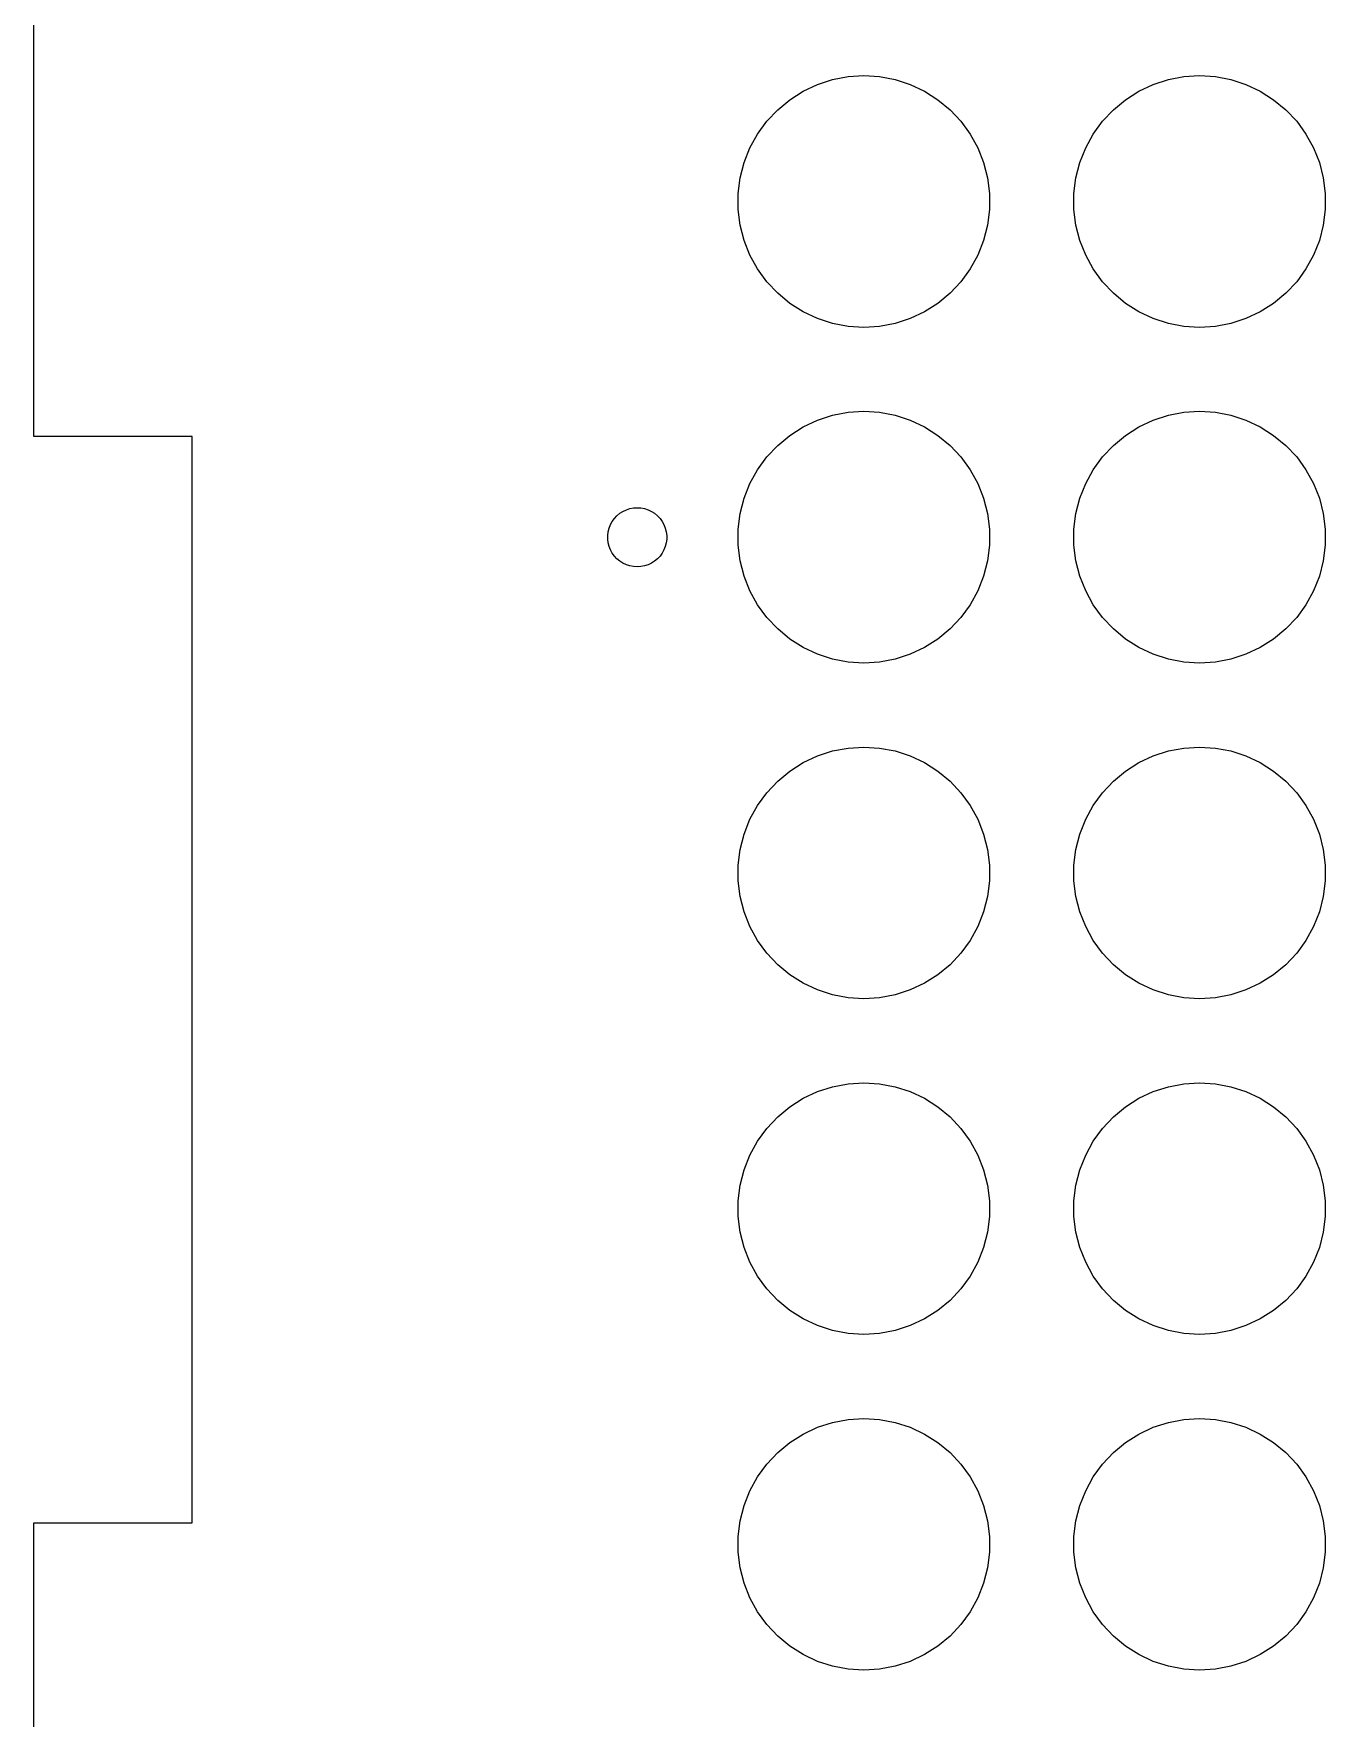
# Model space of a CAD drawing. Header units: millimetres. Extents: x -331 to 331, y -589 to 330.
# Drawn here: x -330.9 to -282.1, y -61.2 to 2.5 of the extents above; entities that cross this region are included whole.
import ezdxf

# ---------------------------------------------------------------- set-up
doc = ezdxf.new("R2010")
doc.units = ezdxf.units.MM
doc.layers.get('0').update_dxf_attribs({"linetype": 'CONTINUOUS', "lineweight": 0})

msp = doc.modelspace()

# ---------------------------------------------------------------- linework, layer by layer
for p, q in [((-330.925, -12.7), (-330.925, 12.7)), ((-301.278, 0.618), (-300.709, 0.803)), ((-300.709, 0.803), (-300.122, 0.915)), ((-300.122, 0.915), (-299.525, 0.952)), ((-299.525, 0.952), (-298.928, 0.915)), ((-298.928, 0.915), (-298.341, 0.803)), ((-298.341, 0.803), (-297.772, 0.618)), ((-288.578, 0.618), (-288.009, 0.803)), ((-288.009, 0.803), (-287.422, 0.915)), ((-287.422, 0.915), (-286.825, 0.952)), ((-286.825, 0.952), (-286.228, 0.915)), ((-286.228, 0.915), (-285.641, 0.803)), ((-285.641, 0.803), (-285.072, 0.618)), ((-302.785, -0.338), (-302.324, 0.043)), ((-302.324, 0.043), (-301.819, 0.363)), ((-301.819, 0.363), (-301.278, 0.618)), ((-297.772, 0.618), (-297.231, 0.363)), ((-297.231, 0.363), (-296.726, 0.043)), ((-296.726, 0.043), (-296.265, -0.338)), ((-290.085, -0.338), (-289.624, 0.043)), ((-289.624, 0.043), (-289.119, 0.363)), ((-289.119, 0.363), (-288.578, 0.618)), ((-285.072, 0.618), (-284.531, 0.363)), ((-284.531, 0.363), (-284.026, 0.043)), ((-284.026, 0.043), (-283.565, -0.338)), ((-303.195, -0.774), (-302.785, -0.338)), ((-296.265, -0.338), (-295.855, -0.774)), ((-290.495, -0.774), (-290.085, -0.338)), ((-283.565, -0.338), (-283.155, -0.774)), ((-303.834, -1.782), (-303.546, -1.258)), ((-303.546, -1.258), (-303.195, -0.774)), ((-295.855, -0.774), (-295.504, -1.258)), ((-295.504, -1.258), (-295.216, -1.782)), ((-291.134, -1.782), (-290.846, -1.258)), ((-290.846, -1.258), (-290.495, -0.774)), ((-283.155, -0.774), (-282.804, -1.258)), ((-282.804, -1.258), (-282.516, -1.782)), ((-304.054, -2.338), (-303.834, -1.782)), ((-295.216, -1.782), (-294.996, -2.338)), ((-291.354, -2.338), (-291.134, -1.782)), ((-282.516, -1.782), (-282.296, -2.338)), ((-304.203, -2.918), (-304.054, -2.338)), ((-294.996, -2.338), (-294.847, -2.918)), ((-291.503, -2.918), (-291.354, -2.338)), ((-282.296, -2.338), (-282.147, -2.918)), ((-304.278, -3.511), (-304.203, -2.918)), ((-294.847, -2.918), (-294.772, -3.511)), ((-291.578, -3.511), (-291.503, -2.918)), ((-282.147, -2.918), (-282.072, -3.511)), ((-304.278, -4.109), (-304.278, -3.511)), ((-294.772, -3.511), (-294.772, -4.109)), ((-291.578, -4.109), (-291.578, -3.511)), ((-282.072, -3.511), (-282.072, -4.109)), ((-304.203, -4.702), (-304.278, -4.109)), ((-294.772, -4.109), (-294.847, -4.702)), ((-291.503, -4.702), (-291.578, -4.109)), ((-282.072, -4.109), (-282.147, -4.702)), ((-304.054, -5.282), (-304.203, -4.702)), ((-294.847, -4.702), (-294.996, -5.282)), ((-291.354, -5.282), (-291.503, -4.702)), ((-282.147, -4.702), (-282.296, -5.282)), ((-303.834, -5.838), (-304.054, -5.282)), ((-294.996, -5.282), (-295.216, -5.838)), ((-291.134, -5.838), (-291.354, -5.282)), ((-282.296, -5.282), (-282.516, -5.838)), ((-303.546, -6.362), (-303.834, -5.838)), ((-303.195, -6.846), (-303.546, -6.362)), ((-295.504, -6.362), (-295.855, -6.846)), ((-295.216, -5.838), (-295.504, -6.362)), ((-290.846, -6.362), (-291.134, -5.838)), ((-290.495, -6.846), (-290.846, -6.362)), ((-282.804, -6.362), (-283.155, -6.846)), ((-282.516, -5.838), (-282.804, -6.362)), ((-302.785, -7.282), (-303.195, -6.846)), ((-295.855, -6.846), (-296.265, -7.282)), ((-290.085, -7.282), (-290.495, -6.846)), ((-283.155, -6.846), (-283.565, -7.282)), ((-302.324, -7.663), (-302.785, -7.282)), ((-296.265, -7.282), (-296.726, -7.663)), ((-289.624, -7.663), (-290.085, -7.282)), ((-283.565, -7.282), (-284.026, -7.663)), ((-301.819, -7.983), (-302.324, -7.663)), ((-301.278, -8.238), (-301.819, -7.983)), ((-300.709, -8.423), (-301.278, -8.238)), ((-297.772, -8.238), (-298.341, -8.423)), ((-297.231, -7.983), (-297.772, -8.238)), ((-296.726, -7.663), (-297.231, -7.983)), ((-289.119, -7.983), (-289.624, -7.663)), ((-288.578, -8.238), (-289.119, -7.983)), ((-288.009, -8.423), (-288.578, -8.238)), ((-285.072, -8.238), (-285.641, -8.423)), ((-284.531, -7.983), (-285.072, -8.238)), ((-284.026, -7.663), (-284.531, -7.983)), ((-300.122, -8.535), (-300.709, -8.423)), ((-299.525, -8.573), (-300.122, -8.535)), ((-298.928, -8.535), (-299.525, -8.573)), ((-298.341, -8.423), (-298.928, -8.535)), ((-287.422, -8.535), (-288.009, -8.423)), ((-286.825, -8.573), (-287.422, -8.535)), ((-286.228, -8.535), (-286.825, -8.573)), ((-285.641, -8.423), (-286.228, -8.535)), ((-301.819, -12.337), (-301.278, -12.082)), ((-301.278, -12.082), (-300.709, -11.897)), ((-300.709, -11.897), (-300.122, -11.785)), ((-300.122, -11.785), (-299.525, -11.747)), ((-299.525, -11.747), (-298.928, -11.785)), ((-298.928, -11.785), (-298.341, -11.897)), ((-298.341, -11.897), (-297.772, -12.082)), ((-297.772, -12.082), (-297.231, -12.337)), ((-289.119, -12.337), (-288.578, -12.082)), ((-288.578, -12.082), (-288.009, -11.897)), ((-288.009, -11.897), (-287.422, -11.785)), ((-287.422, -11.785), (-286.825, -11.747)), ((-286.825, -11.747), (-286.228, -11.785)), ((-286.228, -11.785), (-285.641, -11.897)), ((-285.641, -11.897), (-285.072, -12.082)), ((-285.072, -12.082), (-284.531, -12.337)), ((-324.925, -12.7), (-330.925, -12.7)), ((-324.925, -53.8), (-324.925, -12.7)), ((-302.785, -13.038), (-302.324, -12.657)), ((-302.324, -12.657), (-301.819, -12.337)), ((-297.231, -12.337), (-296.726, -12.657)), ((-296.726, -12.657), (-296.265, -13.038)), ((-290.085, -13.038), (-289.624, -12.657)), ((-289.624, -12.657), (-289.119, -12.337)), ((-284.531, -12.337), (-284.026, -12.657)), ((-284.026, -12.657), (-283.565, -13.038)), ((-303.195, -13.474), (-302.785, -13.038)), ((-296.265, -13.038), (-295.855, -13.474)), ((-290.495, -13.474), (-290.085, -13.038)), ((-283.565, -13.038), (-283.155, -13.474)), ((-303.834, -14.482), (-303.546, -13.958)), ((-303.546, -13.958), (-303.195, -13.474)), ((-295.855, -13.474), (-295.504, -13.958)), ((-295.504, -13.958), (-295.216, -14.482)), ((-291.134, -14.482), (-290.846, -13.958)), ((-290.846, -13.958), (-290.495, -13.474)), ((-283.155, -13.474), (-282.804, -13.958)), ((-282.804, -13.958), (-282.516, -14.482)), ((-304.054, -15.038), (-303.834, -14.482)), ((-295.216, -14.482), (-294.996, -15.038)), ((-291.354, -15.038), (-291.134, -14.482)), ((-282.516, -14.482), (-282.296, -15.038)), ((-304.203, -15.618), (-304.054, -15.038)), ((-294.996, -15.038), (-294.847, -15.618)), ((-291.503, -15.618), (-291.354, -15.038)), ((-282.296, -15.038), (-282.147, -15.618)), ((-309.109, -16.034), (-309.041, -15.911)), ((-309.041, -15.911), (-308.959, -15.798)), ((-308.959, -15.798), (-308.863, -15.695)), ((-308.863, -15.695), (-308.754, -15.606)), ((-308.754, -15.606), (-308.636, -15.531)), ((-308.636, -15.531), (-308.509, -15.471)), ((-308.509, -15.471), (-308.375, -15.428)), ((-308.375, -15.428), (-308.238, -15.401)), ((-308.238, -15.401), (-308.097, -15.392)), ((-308.097, -15.392), (-307.957, -15.401)), ((-307.957, -15.401), (-307.82, -15.428)), ((-307.82, -15.428), (-307.686, -15.471)), ((-307.686, -15.471), (-307.559, -15.531)), ((-307.559, -15.531), (-307.441, -15.606)), ((-307.441, -15.606), (-307.332, -15.695)), ((-307.332, -15.695), (-307.236, -15.798)), ((-307.236, -15.798), (-307.154, -15.911)), ((-307.154, -15.911), (-307.086, -16.034)), ((-304.278, -16.211), (-304.203, -15.618)), ((-294.847, -15.618), (-294.772, -16.211)), ((-291.578, -16.211), (-291.503, -15.618)), ((-282.147, -15.618), (-282.072, -16.211)), ((-309.213, -16.44), (-309.195, -16.301)), ((-309.213, -16.58), (-309.213, -16.44)), ((-309.195, -16.301), (-309.16, -16.165)), ((-309.16, -16.165), (-309.109, -16.034)), ((-307.086, -16.034), (-307.035, -16.165)), ((-307.035, -16.165), (-307, -16.301)), ((-307, -16.301), (-306.982, -16.44)), ((-306.982, -16.44), (-306.982, -16.58)), ((-304.278, -16.809), (-304.278, -16.211)), ((-294.772, -16.211), (-294.772, -16.809)), ((-291.578, -16.809), (-291.578, -16.211)), ((-282.072, -16.211), (-282.072, -16.809)), ((-309.195, -16.719), (-309.213, -16.58)), ((-309.16, -16.855), (-309.195, -16.719)), ((-309.109, -16.986), (-309.16, -16.855)), ((-309.041, -17.109), (-309.109, -16.986)), ((-308.959, -17.222), (-309.041, -17.109)), ((-307.154, -17.109), (-307.236, -17.222)), ((-307.086, -16.986), (-307.154, -17.109)), ((-307.035, -16.855), (-307.086, -16.986)), ((-307, -16.719), (-307.035, -16.855)), ((-306.982, -16.58), (-307, -16.719)), ((-304.203, -17.402), (-304.278, -16.809)), ((-294.772, -16.809), (-294.847, -17.402)), ((-291.503, -17.402), (-291.578, -16.809)), ((-282.072, -16.809), (-282.147, -17.402)), ((-308.863, -17.325), (-308.959, -17.222)), ((-308.754, -17.414), (-308.863, -17.325)), ((-308.636, -17.489), (-308.754, -17.414)), ((-308.509, -17.549), (-308.636, -17.489)), ((-308.375, -17.592), (-308.509, -17.549)), ((-308.238, -17.619), (-308.375, -17.592)), ((-308.097, -17.628), (-308.238, -17.619)), ((-307.957, -17.619), (-308.097, -17.628)), ((-307.82, -17.592), (-307.957, -17.619)), ((-307.686, -17.549), (-307.82, -17.592)), ((-307.559, -17.489), (-307.686, -17.549)), ((-307.441, -17.414), (-307.559, -17.489)), ((-307.332, -17.325), (-307.441, -17.414)), ((-307.236, -17.222), (-307.332, -17.325)), ((-304.054, -17.982), (-304.203, -17.402)), ((-294.847, -17.402), (-294.996, -17.982)), ((-291.354, -17.982), (-291.503, -17.402)), ((-282.147, -17.402), (-282.296, -17.982)), ((-303.834, -18.538), (-304.054, -17.982)), ((-294.996, -17.982), (-295.216, -18.538)), ((-291.134, -18.538), (-291.354, -17.982)), ((-282.296, -17.982), (-282.516, -18.538)), ((-303.546, -19.062), (-303.834, -18.538)), ((-303.195, -19.546), (-303.546, -19.062)), ((-295.504, -19.062), (-295.855, -19.546)), ((-295.216, -18.538), (-295.504, -19.062)), ((-290.846, -19.062), (-291.134, -18.538)), ((-290.495, -19.546), (-290.846, -19.062)), ((-282.804, -19.062), (-283.155, -19.546)), ((-282.516, -18.538), (-282.804, -19.062)), ((-302.785, -19.982), (-303.195, -19.546)), ((-295.855, -19.546), (-296.265, -19.982)), ((-290.085, -19.982), (-290.495, -19.546)), ((-283.155, -19.546), (-283.565, -19.982)), ((-302.324, -20.363), (-302.785, -19.982)), ((-301.819, -20.683), (-302.324, -20.363)), ((-296.726, -20.363), (-297.231, -20.683)), ((-296.265, -19.982), (-296.726, -20.363)), ((-289.624, -20.363), (-290.085, -19.982)), ((-289.119, -20.683), (-289.624, -20.363)), ((-284.026, -20.363), (-284.531, -20.683)), ((-283.565, -19.982), (-284.026, -20.363)), ((-301.278, -20.938), (-301.819, -20.683)), ((-300.709, -21.123), (-301.278, -20.938)), ((-297.772, -20.938), (-298.341, -21.123)), ((-297.231, -20.683), (-297.772, -20.938)), ((-288.578, -20.938), (-289.119, -20.683)), ((-288.009, -21.123), (-288.578, -20.938)), ((-285.072, -20.938), (-285.641, -21.123)), ((-284.531, -20.683), (-285.072, -20.938)), ((-300.122, -21.235), (-300.709, -21.123)), ((-299.525, -21.272), (-300.122, -21.235)), ((-298.928, -21.235), (-299.525, -21.272)), ((-298.341, -21.123), (-298.928, -21.235)), ((-287.422, -21.235), (-288.009, -21.123)), ((-286.825, -21.272), (-287.422, -21.235)), ((-286.228, -21.235), (-286.825, -21.272)), ((-285.641, -21.123), (-286.228, -21.235)), ((-301.819, -25.037), (-301.278, -24.782)), ((-301.278, -24.782), (-300.709, -24.597)), ((-300.709, -24.597), (-300.122, -24.485)), ((-300.122, -24.485), (-299.525, -24.447)), ((-299.525, -24.447), (-298.928, -24.485)), ((-298.928, -24.485), (-298.341, -24.597)), ((-298.341, -24.597), (-297.772, -24.782)), ((-297.772, -24.782), (-297.231, -25.037)), ((-289.119, -25.037), (-288.578, -24.782)), ((-288.578, -24.782), (-288.009, -24.597)), ((-288.009, -24.597), (-287.422, -24.485)), ((-287.422, -24.485), (-286.825, -24.447)), ((-286.825, -24.447), (-286.228, -24.485)), ((-286.228, -24.485), (-285.641, -24.597)), ((-285.641, -24.597), (-285.072, -24.782)), ((-285.072, -24.782), (-284.531, -25.037)), ((-302.785, -25.738), (-302.324, -25.357)), ((-302.324, -25.357), (-301.819, -25.037)), ((-297.231, -25.037), (-296.726, -25.357)), ((-296.726, -25.357), (-296.265, -25.738)), ((-290.085, -25.738), (-289.624, -25.357)), ((-289.624, -25.357), (-289.119, -25.037)), ((-284.531, -25.037), (-284.026, -25.357)), ((-284.026, -25.357), (-283.565, -25.738)), ((-303.195, -26.174), (-302.785, -25.738)), ((-296.265, -25.738), (-295.855, -26.174)), ((-290.495, -26.174), (-290.085, -25.738)), ((-283.565, -25.738), (-283.155, -26.174)), ((-303.834, -27.182), (-303.546, -26.658)), ((-303.546, -26.658), (-303.195, -26.174)), ((-295.855, -26.174), (-295.504, -26.658)), ((-295.504, -26.658), (-295.216, -27.182)), ((-291.134, -27.182), (-290.846, -26.658)), ((-290.846, -26.658), (-290.495, -26.174)), ((-283.155, -26.174), (-282.804, -26.658)), ((-282.804, -26.658), (-282.516, -27.182)), ((-304.054, -27.738), (-303.834, -27.182)), ((-295.216, -27.182), (-294.996, -27.738)), ((-291.354, -27.738), (-291.134, -27.182)), ((-282.516, -27.182), (-282.296, -27.738)), ((-304.203, -28.318), (-304.054, -27.738)), ((-294.996, -27.738), (-294.847, -28.318)), ((-291.503, -28.318), (-291.354, -27.738)), ((-282.296, -27.738), (-282.147, -28.318)), ((-304.278, -28.911), (-304.203, -28.318)), ((-294.847, -28.318), (-294.772, -28.911)), ((-291.578, -28.911), (-291.503, -28.318)), ((-282.147, -28.318), (-282.072, -28.911)), ((-304.278, -29.509), (-304.278, -28.911)), ((-294.772, -28.911), (-294.772, -29.509)), ((-291.578, -29.509), (-291.578, -28.911)), ((-282.072, -28.911), (-282.072, -29.509)), ((-304.203, -30.102), (-304.278, -29.509)), ((-294.772, -29.509), (-294.847, -30.102)), ((-291.503, -30.102), (-291.578, -29.509)), ((-282.072, -29.509), (-282.147, -30.102)), ((-304.054, -30.682), (-304.203, -30.102)), ((-294.847, -30.102), (-294.996, -30.682)), ((-291.354, -30.682), (-291.503, -30.102)), ((-282.147, -30.102), (-282.296, -30.682)), ((-303.834, -31.238), (-304.054, -30.682)), ((-294.996, -30.682), (-295.216, -31.238)), ((-291.134, -31.238), (-291.354, -30.682)), ((-282.296, -30.682), (-282.516, -31.238)), ((-303.546, -31.762), (-303.834, -31.238)), ((-303.195, -32.246), (-303.546, -31.762)), ((-295.504, -31.762), (-295.855, -32.246)), ((-295.216, -31.238), (-295.504, -31.762)), ((-290.846, -31.762), (-291.134, -31.238)), ((-290.495, -32.246), (-290.846, -31.762)), ((-282.804, -31.762), (-283.155, -32.246)), ((-282.516, -31.238), (-282.804, -31.762)), ((-302.785, -32.682), (-303.195, -32.246)), ((-295.855, -32.246), (-296.265, -32.682)), ((-290.085, -32.682), (-290.495, -32.246)), ((-283.155, -32.246), (-283.565, -32.682)), ((-302.324, -33.063), (-302.785, -32.682)), ((-301.819, -33.383), (-302.324, -33.063)), ((-296.726, -33.063), (-297.231, -33.383)), ((-296.265, -32.682), (-296.726, -33.063)), ((-289.624, -33.063), (-290.085, -32.682)), ((-289.119, -33.383), (-289.624, -33.063)), ((-284.026, -33.063), (-284.531, -33.383)), ((-283.565, -32.682), (-284.026, -33.063)), ((-301.278, -33.638), (-301.819, -33.383)), ((-300.709, -33.823), (-301.278, -33.638)), ((-297.772, -33.638), (-298.341, -33.823)), ((-297.231, -33.383), (-297.772, -33.638)), ((-288.578, -33.638), (-289.119, -33.383)), ((-288.009, -33.823), (-288.578, -33.638)), ((-285.072, -33.638), (-285.641, -33.823)), ((-284.531, -33.383), (-285.072, -33.638)), ((-300.122, -33.935), (-300.709, -33.823)), ((-299.525, -33.972), (-300.122, -33.935)), ((-298.928, -33.935), (-299.525, -33.972)), ((-298.341, -33.823), (-298.928, -33.935)), ((-287.422, -33.935), (-288.009, -33.823)), ((-286.825, -33.972), (-287.422, -33.935)), ((-286.228, -33.935), (-286.825, -33.972)), ((-285.641, -33.823), (-286.228, -33.935)), ((-301.819, -37.737), (-301.278, -37.482)), ((-301.278, -37.482), (-300.709, -37.297)), ((-300.709, -37.297), (-300.122, -37.185)), ((-300.122, -37.185), (-299.525, -37.148)), ((-299.525, -37.148), (-298.928, -37.185)), ((-298.928, -37.185), (-298.341, -37.297)), ((-298.341, -37.297), (-297.772, -37.482)), ((-297.772, -37.482), (-297.231, -37.737)), ((-289.119, -37.737), (-288.578, -37.482)), ((-288.578, -37.482), (-288.009, -37.297)), ((-288.009, -37.297), (-287.422, -37.185)), ((-287.422, -37.185), (-286.825, -37.148)), ((-286.825, -37.148), (-286.228, -37.185)), ((-286.228, -37.185), (-285.641, -37.297)), ((-285.641, -37.297), (-285.072, -37.482)), ((-285.072, -37.482), (-284.531, -37.737)), ((-302.785, -38.438), (-302.324, -38.057)), ((-302.324, -38.057), (-301.819, -37.737)), ((-297.231, -37.737), (-296.726, -38.057)), ((-296.726, -38.057), (-296.265, -38.438)), ((-290.085, -38.438), (-289.624, -38.057)), ((-289.624, -38.057), (-289.119, -37.737)), ((-284.531, -37.737), (-284.026, -38.057)), ((-284.026, -38.057), (-283.565, -38.438)), ((-303.546, -39.358), (-303.195, -38.874)), ((-303.195, -38.874), (-302.785, -38.438)), ((-296.265, -38.438), (-295.855, -38.874)), ((-295.855, -38.874), (-295.504, -39.358)), ((-290.846, -39.358), (-290.495, -38.874)), ((-290.495, -38.874), (-290.085, -38.438)), ((-283.565, -38.438), (-283.155, -38.874)), ((-283.155, -38.874), (-282.804, -39.358)), ((-303.834, -39.882), (-303.546, -39.358)), ((-295.504, -39.358), (-295.216, -39.882)), ((-291.134, -39.882), (-290.846, -39.358)), ((-282.804, -39.358), (-282.516, -39.882)), ((-304.054, -40.438), (-303.834, -39.882)), ((-295.216, -39.882), (-294.996, -40.438)), ((-291.354, -40.438), (-291.134, -39.882)), ((-282.516, -39.882), (-282.296, -40.438)), ((-304.203, -41.018), (-304.054, -40.438)), ((-294.996, -40.438), (-294.847, -41.018)), ((-291.503, -41.018), (-291.354, -40.438)), ((-282.296, -40.438), (-282.147, -41.018)), ((-304.278, -41.611), (-304.203, -41.018)), ((-294.847, -41.018), (-294.772, -41.611)), ((-291.578, -41.611), (-291.503, -41.018)), ((-282.147, -41.018), (-282.072, -41.611)), ((-304.278, -42.209), (-304.278, -41.611)), ((-294.772, -41.611), (-294.772, -42.209)), ((-291.578, -42.209), (-291.578, -41.611)), ((-282.072, -41.611), (-282.072, -42.209)), ((-304.203, -42.802), (-304.278, -42.209)), ((-294.772, -42.209), (-294.847, -42.802)), ((-291.503, -42.802), (-291.578, -42.209)), ((-282.072, -42.209), (-282.147, -42.802)), ((-304.054, -43.382), (-304.203, -42.802)), ((-294.847, -42.802), (-294.996, -43.382)), ((-291.354, -43.382), (-291.503, -42.802)), ((-282.147, -42.802), (-282.296, -43.382)), ((-303.834, -43.938), (-304.054, -43.382)), ((-303.546, -44.462), (-303.834, -43.938)), ((-295.216, -43.938), (-295.504, -44.462)), ((-294.996, -43.382), (-295.216, -43.938)), ((-291.134, -43.938), (-291.354, -43.382)), ((-290.846, -44.462), (-291.134, -43.938)), ((-282.516, -43.938), (-282.804, -44.462)), ((-282.296, -43.382), (-282.516, -43.938)), ((-303.195, -44.946), (-303.546, -44.462)), ((-295.504, -44.462), (-295.855, -44.946)), ((-290.495, -44.946), (-290.846, -44.462)), ((-282.804, -44.462), (-283.155, -44.946)), ((-302.785, -45.382), (-303.195, -44.946)), ((-295.855, -44.946), (-296.265, -45.382)), ((-290.085, -45.382), (-290.495, -44.946)), ((-283.155, -44.946), (-283.565, -45.382)), ((-302.324, -45.763), (-302.785, -45.382)), ((-301.819, -46.083), (-302.324, -45.763)), ((-296.726, -45.763), (-297.231, -46.083)), ((-296.265, -45.382), (-296.726, -45.763)), ((-289.624, -45.763), (-290.085, -45.382)), ((-289.119, -46.083), (-289.624, -45.763)), ((-284.026, -45.763), (-284.531, -46.083)), ((-283.565, -45.382), (-284.026, -45.763)), ((-301.278, -46.338), (-301.819, -46.083)), ((-300.709, -46.523), (-301.278, -46.338)), ((-300.122, -46.635), (-300.709, -46.523)), ((-298.341, -46.523), (-298.928, -46.635)), ((-297.772, -46.338), (-298.341, -46.523)), ((-297.231, -46.083), (-297.772, -46.338)), ((-288.578, -46.338), (-289.119, -46.083)), ((-288.009, -46.523), (-288.578, -46.338)), ((-287.422, -46.635), (-288.009, -46.523)), ((-285.641, -46.523), (-286.228, -46.635)), ((-285.072, -46.338), (-285.641, -46.523)), ((-284.531, -46.083), (-285.072, -46.338)), ((-299.525, -46.673), (-300.122, -46.635)), ((-298.928, -46.635), (-299.525, -46.673)), ((-286.825, -46.673), (-287.422, -46.635)), ((-286.228, -46.635), (-286.825, -46.673)), ((-301.819, -50.437), (-301.278, -50.182)), ((-301.278, -50.182), (-300.709, -49.997)), ((-300.709, -49.997), (-300.122, -49.885)), ((-300.122, -49.885), (-299.525, -49.847)), ((-299.525, -49.847), (-298.928, -49.885)), ((-298.928, -49.885), (-298.341, -49.997)), ((-298.341, -49.997), (-297.772, -50.182)), ((-297.772, -50.182), (-297.231, -50.437)), ((-289.119, -50.437), (-288.578, -50.182)), ((-288.578, -50.182), (-288.009, -49.997)), ((-288.009, -49.997), (-287.422, -49.885)), ((-287.422, -49.885), (-286.825, -49.847)), ((-286.825, -49.847), (-286.228, -49.885)), ((-286.228, -49.885), (-285.641, -49.997)), ((-285.641, -49.997), (-285.072, -50.182)), ((-285.072, -50.182), (-284.531, -50.437)), ((-302.785, -51.138), (-302.324, -50.757)), ((-302.324, -50.757), (-301.819, -50.437)), ((-297.231, -50.437), (-296.726, -50.757)), ((-296.726, -50.757), (-296.265, -51.138)), ((-290.085, -51.138), (-289.624, -50.757)), ((-289.624, -50.757), (-289.119, -50.437)), ((-284.531, -50.437), (-284.026, -50.757)), ((-284.026, -50.757), (-283.565, -51.138)), ((-303.546, -52.058), (-303.195, -51.574)), ((-303.195, -51.574), (-302.785, -51.138)), ((-296.265, -51.138), (-295.855, -51.574)), ((-295.855, -51.574), (-295.504, -52.058)), ((-290.846, -52.058), (-290.495, -51.574)), ((-290.495, -51.574), (-290.085, -51.138)), ((-283.565, -51.138), (-283.155, -51.574)), ((-283.155, -51.574), (-282.804, -52.058)), ((-303.834, -52.582), (-303.546, -52.058)), ((-295.504, -52.058), (-295.216, -52.582)), ((-291.134, -52.582), (-290.846, -52.058)), ((-282.804, -52.058), (-282.516, -52.582)), ((-304.054, -53.138), (-303.834, -52.582)), ((-295.216, -52.582), (-294.996, -53.138)), ((-291.354, -53.138), (-291.134, -52.582)), ((-282.516, -52.582), (-282.296, -53.138)), ((-304.203, -53.718), (-304.054, -53.138)), ((-294.996, -53.138), (-294.847, -53.718)), ((-291.503, -53.718), (-291.354, -53.138)), ((-282.296, -53.138), (-282.147, -53.718)), ((-330.925, -79.2), (-330.925, -53.8)), ((-330.925, -53.8), (-324.925, -53.8)), ((-304.278, -54.311), (-304.203, -53.718)), ((-294.847, -53.718), (-294.772, -54.311)), ((-291.578, -54.311), (-291.503, -53.718)), ((-282.147, -53.718), (-282.072, -54.311)), ((-304.278, -54.909), (-304.278, -54.311)), ((-294.772, -54.311), (-294.772, -54.909)), ((-291.578, -54.909), (-291.578, -54.311)), ((-282.072, -54.311), (-282.072, -54.909)), ((-304.203, -55.502), (-304.278, -54.909)), ((-294.772, -54.909), (-294.847, -55.502)), ((-291.503, -55.502), (-291.578, -54.909)), ((-282.072, -54.909), (-282.147, -55.502)), ((-304.054, -56.082), (-304.203, -55.502)), ((-303.834, -56.638), (-304.054, -56.082)), ((-294.996, -56.082), (-295.216, -56.638)), ((-294.847, -55.502), (-294.996, -56.082)), ((-291.354, -56.082), (-291.503, -55.502)), ((-291.134, -56.638), (-291.354, -56.082)), ((-282.296, -56.082), (-282.516, -56.638)), ((-282.147, -55.502), (-282.296, -56.082)), ((-303.546, -57.162), (-303.834, -56.638)), ((-295.216, -56.638), (-295.504, -57.162)), ((-290.846, -57.162), (-291.134, -56.638)), ((-282.516, -56.638), (-282.804, -57.162)), ((-303.195, -57.646), (-303.546, -57.162)), ((-295.504, -57.162), (-295.855, -57.646)), ((-290.495, -57.646), (-290.846, -57.162)), ((-282.804, -57.162), (-283.155, -57.646)), ((-302.785, -58.082), (-303.195, -57.646)), ((-295.855, -57.646), (-296.265, -58.082)), ((-290.085, -58.082), (-290.495, -57.646)), ((-283.155, -57.646), (-283.565, -58.082)), ((-302.324, -58.463), (-302.785, -58.082)), ((-301.819, -58.783), (-302.324, -58.463)), ((-296.726, -58.463), (-297.231, -58.783)), ((-296.265, -58.082), (-296.726, -58.463)), ((-289.624, -58.463), (-290.085, -58.082)), ((-289.119, -58.783), (-289.624, -58.463)), ((-284.026, -58.463), (-284.531, -58.783)), ((-283.565, -58.082), (-284.026, -58.463)), ((-301.278, -59.038), (-301.819, -58.783)), ((-300.709, -59.223), (-301.278, -59.038)), ((-300.122, -59.335), (-300.709, -59.223)), ((-298.341, -59.223), (-298.928, -59.335)), ((-297.772, -59.038), (-298.341, -59.223)), ((-297.231, -58.783), (-297.772, -59.038)), ((-288.578, -59.038), (-289.119, -58.783)), ((-288.009, -59.223), (-288.578, -59.038)), ((-287.422, -59.335), (-288.009, -59.223)), ((-285.641, -59.223), (-286.228, -59.335)), ((-285.072, -59.038), (-285.641, -59.223)), ((-284.531, -58.783), (-285.072, -59.038)), ((-299.525, -59.372), (-300.122, -59.335)), ((-298.928, -59.335), (-299.525, -59.372)), ((-286.825, -59.372), (-287.422, -59.335)), ((-286.228, -59.335), (-286.825, -59.372))]:
    msp.add_line(p, q)

doc.saveas('drawing.dxf')
